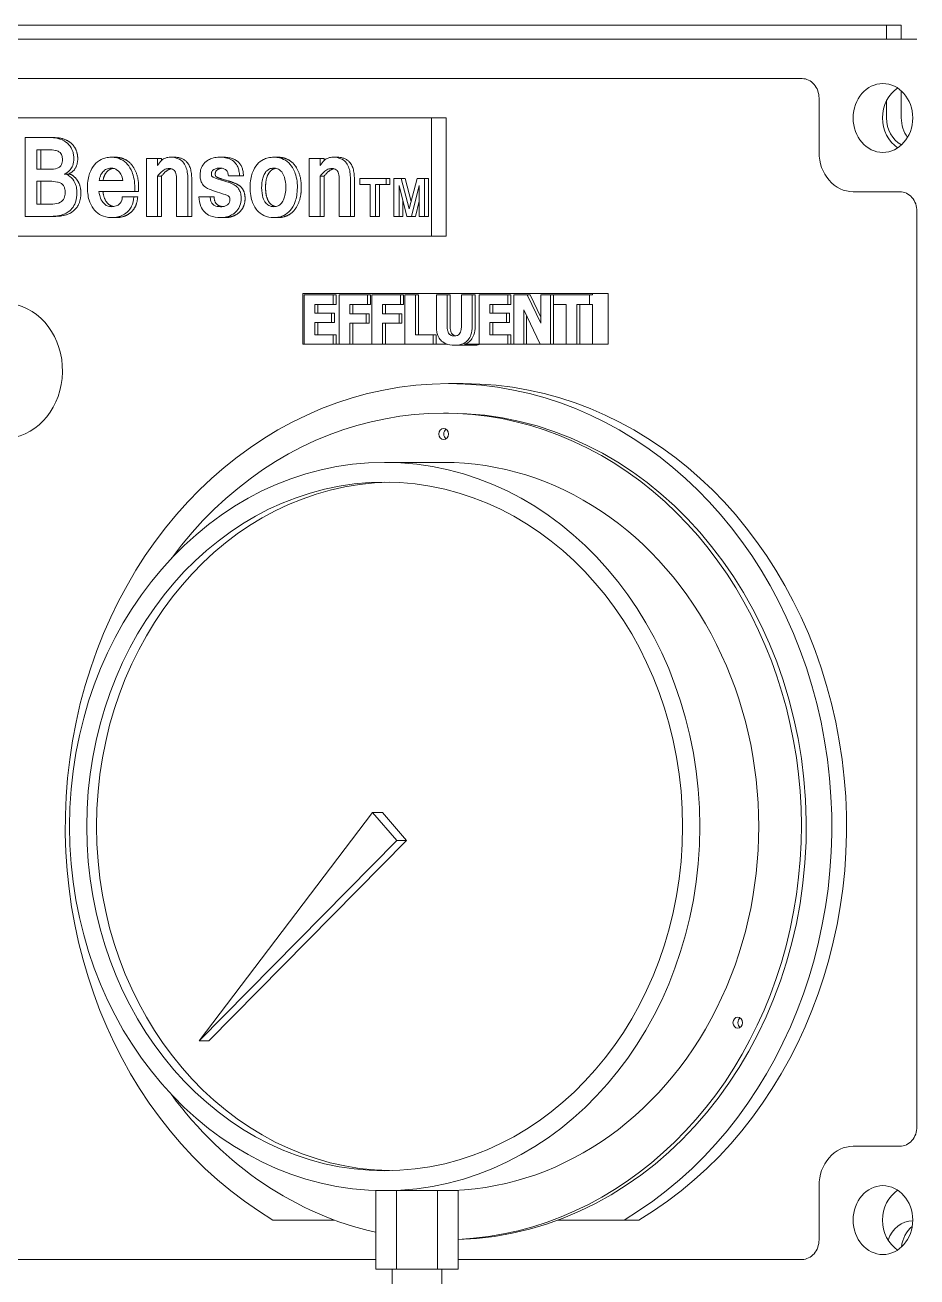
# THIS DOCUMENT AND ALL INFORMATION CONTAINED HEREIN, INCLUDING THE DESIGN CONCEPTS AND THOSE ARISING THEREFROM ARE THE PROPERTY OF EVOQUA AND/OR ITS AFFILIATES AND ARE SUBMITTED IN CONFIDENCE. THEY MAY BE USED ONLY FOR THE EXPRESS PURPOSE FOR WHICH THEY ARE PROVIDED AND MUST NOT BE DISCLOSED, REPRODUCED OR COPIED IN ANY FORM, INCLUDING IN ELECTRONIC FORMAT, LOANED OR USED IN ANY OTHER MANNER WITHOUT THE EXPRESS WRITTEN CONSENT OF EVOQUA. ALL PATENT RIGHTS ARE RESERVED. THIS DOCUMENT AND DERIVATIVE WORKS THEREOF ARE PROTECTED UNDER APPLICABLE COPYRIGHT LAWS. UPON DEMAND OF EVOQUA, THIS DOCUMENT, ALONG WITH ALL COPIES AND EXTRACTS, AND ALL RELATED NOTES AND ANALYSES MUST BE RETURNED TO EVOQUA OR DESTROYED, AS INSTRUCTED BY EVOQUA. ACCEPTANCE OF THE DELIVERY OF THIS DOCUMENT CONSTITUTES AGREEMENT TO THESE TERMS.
# Model space of a CAD drawing. Header units: inches. Extents: x 12 to 318, y 5 to 204.
# Drawn here: x 234.43 to 240.1, y 80.84 to 88.79 of the extents above; entities that cross this region are included whole.
import ezdxf

# ---------------------------------------------------------------- set-up
doc = ezdxf.new("R2010")
doc.units = ezdxf.units.IN
doc.header["$LTSCALE"] = 9.5
doc.header["$MEASUREMENT"] = 0
doc.layers.add('Visible', color=7, linetype='Continuous', lineweight=18)

msp = doc.modelspace()

# ---------------------------------------------------------------- linework, layer by layer
at = {"layer": 'Visible'}
for p, q in [((239.903264, 88.789912), (228.818139, 88.789912)), ((239.903264, 88.699912), (239.903264, 88.789912)), ((239.903264, 88.789912), (239.997014, 88.789912)), ((239.997014, 88.789912), (239.997014, 88.699912)), ((228.405472, 88.699912), (240.096815, 88.699912)), ((229.136181, 88.449877), (239.366106, 88.449877)), ((239.997014, 88.372224), (239.997014, 88.199912)), ((239.474359, 88.324877), (239.474359, 87.981162)), ((239.903264, 88.199912), (239.903264, 88.308316)), ((231.490688, 88.199877), (237.0116, 88.199877)), ((237.0116, 88.199877), (237.0116, 87.449877)), ((237.10535, 88.199877), (237.0116, 88.199877)), ((237.10535, 88.199877), (237.10535, 87.449877)), ((234.42954, 88.074877), (234.42954, 87.574877)), ((234.586003, 88.074877), (234.42954, 88.074877)), ((234.611003, 88.074877), (234.586003, 88.074877)), ((234.502731, 87.997954), (234.580744, 87.997954)), ((234.502731, 87.873966), (234.502731, 87.997954)), ((234.527731, 87.997954), (234.527731, 87.873966)), ((235.000001, 87.950383), (234.975001, 87.950383)), ((235.271086, 87.942286), (235.199648, 87.942286)), ((235.199648, 87.942286), (235.199648, 87.574877)), ((235.271086, 87.898257), (235.271086, 87.942286)), ((235.296086, 87.942286), (235.271086, 87.942286)), ((235.296086, 87.942286), (235.296086, 87.930999)), ((235.376728, 87.950383), (235.351728, 87.950383)), ((235.686838, 87.950383), (235.661838, 87.950383)), ((236.033762, 87.950383), (236.008762, 87.950383)), ((236.304847, 87.942286), (236.233409, 87.942286)), ((236.233409, 87.942286), (236.233409, 87.574877)), ((236.329847, 87.942286), (236.304847, 87.942286)), ((236.304847, 87.898257), (236.304847, 87.942286)), ((236.329847, 87.942286), (236.329847, 87.930999)), ((236.410489, 87.950383), (236.385489, 87.950383)), ((234.585565, 87.873966), (234.502731, 87.873966)), ((234.502731, 87.797549), (234.586003, 87.797549)), ((234.502731, 87.6518), (234.502731, 87.797549)), ((234.527731, 87.797549), (234.527731, 87.6518)), ((234.704211, 87.843621), (234.679211, 87.843621)), ((235.050822, 87.802609), (234.89918, 87.802609)), ((235.271086, 87.574877), (235.271086, 87.830443)), ((235.296086, 87.830443), (235.271086, 87.830443)), ((235.296086, 87.830443), (235.296086, 87.574877)), ((235.390734, 87.809188), (235.390734, 87.574877)), ((235.462611, 87.574877), (235.462611, 87.811719)), ((235.487611, 87.811719), (235.487611, 87.574877)), ((235.720566, 87.832974), (235.791128, 87.832974)), ((235.816128, 87.832974), (235.791128, 87.832974)), ((236.329847, 87.830443), (236.304847, 87.830443)), ((236.304847, 87.574877), (236.304847, 87.830443)), ((236.329847, 87.830443), (236.329847, 87.574877)), ((236.424495, 87.809188), (236.424495, 87.574877)), ((236.496372, 87.574877), (236.496372, 87.811719)), ((236.521372, 87.811719), (236.521372, 87.574877)), ((236.722579, 87.814877), (236.555755, 87.814877)), ((236.555755, 87.814877), (236.555755, 87.777954)), ((236.747579, 87.814877), (236.722579, 87.814877)), ((236.722579, 87.777954), (236.722579, 87.814877)), ((236.747579, 87.814877), (236.747579, 87.777954)), ((236.818724, 87.814877), (236.771601, 87.814877)), ((236.771601, 87.814877), (236.771601, 87.574877)), ((236.843724, 87.814877), (236.818724, 87.814877)), ((236.869423, 87.622974), (236.818724, 87.814877)), ((236.843724, 87.814877), (236.882026, 87.669898)), ((236.920964, 87.814877), (236.869423, 87.622974)), ((236.967877, 87.814877), (236.920964, 87.814877)), ((236.992877, 87.814877), (236.967877, 87.814877)), ((236.967877, 87.574877), (236.967877, 87.814877)), ((236.992877, 87.814877), (236.992877, 87.574877)), ((234.898304, 87.733278), (235.125329, 87.733278)), ((235.125329, 87.733278), (235.125329, 87.758075)), ((235.150329, 87.733278), (235.125329, 87.733278)), ((235.150329, 87.758075), (235.150329, 87.733278)), ((236.555755, 87.777954), (236.62139, 87.777954)), ((236.62139, 87.777954), (236.62139, 87.574877)), ((236.656522, 87.777954), (236.722579, 87.777954)), ((236.656522, 87.574877), (236.656522, 87.777954)), ((236.681522, 87.777954), (236.681522, 87.574877)), ((236.747579, 87.777954), (236.722579, 87.777954)), ((236.80526, 87.770666), (236.854487, 87.574877)), ((236.80526, 87.574877), (236.80526, 87.770666)), ((236.88457, 87.574877), (236.934007, 87.770666)), ((236.934007, 87.770666), (236.934007, 87.574877)), ((239.690866, 87.731162), (239.988532, 87.731162)), ((234.593892, 87.6518), (234.502731, 87.6518)), ((235.119631, 87.699371), (235.04644, 87.699371)), ((235.144631, 87.699371), (235.119631, 87.699371)), ((235.604862, 87.699371), (235.533424, 87.699371)), ((235.629862, 87.699371), (235.604862, 87.699371)), ((236.83026, 87.671234), (236.83026, 87.574877)), ((236.934007, 87.671657), (236.90957, 87.574877)), ((234.42954, 87.574877), (234.593892, 87.574877)), ((234.618892, 87.574877), (234.593892, 87.574877)), ((235.005261, 87.56678), (234.980261, 87.56678)), ((235.199648, 87.574877), (235.271086, 87.574877)), ((235.296086, 87.574877), (235.271086, 87.574877)), ((235.390734, 87.574877), (235.462611, 87.574877)), ((235.487611, 87.574877), (235.462611, 87.574877)), ((235.69648, 87.56678), (235.67148, 87.56678)), ((236.033762, 87.56678), (236.008762, 87.56678)), ((236.233409, 87.574877), (236.304847, 87.574877)), ((236.329847, 87.574877), (236.304847, 87.574877)), ((236.424495, 87.574877), (236.496372, 87.574877)), ((236.521372, 87.574877), (236.496372, 87.574877)), ((236.62139, 87.574877), (236.656522, 87.574877)), ((236.681522, 87.574877), (236.656522, 87.574877)), ((236.771601, 87.574877), (236.80526, 87.574877)), ((236.83026, 87.574877), (236.80526, 87.574877)), ((236.854487, 87.574877), (236.88457, 87.574877)), ((236.90957, 87.574877), (236.88457, 87.574877)), ((236.934007, 87.574877), (236.967877, 87.574877)), ((236.992877, 87.574877), (236.967877, 87.574877)), ((240.096785, 87.606162), (240.096785, 81.793662)), ((237.0116, 87.449877), (232.411123, 87.449877)), ((237.10535, 87.449877), (237.0116, 87.449877)), ((236.19342, 87.084877), (238.033724, 87.084877)), ((236.19342, 86.762377), (236.19342, 87.084877)), ((236.385988, 87.075377), (236.202787, 87.075377)), ((236.202787, 87.075377), (236.202787, 86.762377)), ((236.404738, 87.075377), (236.385988, 87.075377)), ((236.385988, 87.01577), (236.385988, 87.075377)), ((236.404738, 87.01577), (236.404738, 87.075377)), ((236.605552, 87.075377), (236.424109, 87.075377)), ((236.424109, 87.075377), (236.424109, 86.762377)), ((236.624302, 87.075377), (236.605552, 87.075377)), ((236.605552, 87.01577), (236.605552, 87.075377)), ((236.624302, 87.01577), (236.624302, 87.075377)), ((236.814132, 87.075377), (236.632689, 87.075377)), ((236.632689, 87.075377), (236.632689, 86.762377)), ((236.832882, 87.075377), (236.814132, 87.075377)), ((236.814132, 87.01577), (236.814132, 87.075377)), ((236.832882, 87.01577), (236.832882, 87.075377)), ((236.909366, 87.075377), (236.84127, 87.075377)), ((236.84127, 87.075377), (236.84127, 86.762377)), ((236.928116, 87.075377), (236.909366, 87.075377)), ((236.909366, 86.821984), (236.909366, 87.075377)), ((236.928116, 86.821984), (236.928116, 87.075377)), ((237.110698, 87.075377), (237.042602, 87.075377)), ((237.042602, 87.075377), (237.042602, 86.875503)), ((237.129448, 87.075377), (237.110698, 87.075377)), ((237.110698, 86.880069), (237.110698, 87.075377)), ((237.129448, 86.880069), (237.129448, 87.075377)), ((237.269735, 87.075377), (237.201639, 87.075377)), ((237.201639, 87.075377), (237.201639, 86.880069)), ((237.269735, 86.875757), (237.269735, 87.075377)), ((237.288485, 87.075377), (237.269735, 87.075377)), ((237.288485, 86.875757), (237.288485, 87.075377)), ((237.497207, 87.075377), (237.314007, 87.075377)), ((237.314007, 87.075377), (237.314007, 86.762377)), ((237.515957, 87.075377), (237.497207, 87.075377)), ((237.497207, 87.01577), (237.497207, 87.075377)), ((237.515957, 87.01577), (237.515957, 87.075377)), ((237.6188, 87.075377), (237.535328, 87.075377)), ((237.535328, 87.075377), (237.535328, 86.762377)), ((237.63755, 87.075377), (237.6188, 87.075377)), ((237.705348, 86.896048), (237.6188, 87.075377)), ((237.705348, 86.934899), (237.63755, 87.075377)), ((237.767513, 87.075377), (237.705348, 87.075377)), ((237.705348, 87.075377), (237.705348, 86.896048)), ((237.786263, 87.075377), (237.767513, 87.075377)), ((237.767513, 86.762377), (237.767513, 87.075377)), ((237.786263, 86.762377), (237.786263, 87.075377)), ((238.014974, 87.075377), (237.786523, 87.075377)), ((237.786523, 87.075377), (237.786523, 87.01577)), ((238.033724, 87.075377), (238.014974, 87.075377)), ((238.014974, 87.01577), (238.014974, 87.075377)), ((238.033724, 87.084877), (238.033724, 87.075377)), ((238.133724, 87.084877), (238.033724, 87.084877)), ((238.133724, 87.084877), (238.133724, 87.075377)), ((238.133724, 87.075377), (238.133724, 86.762377)), ((236.270444, 86.960728), (236.270444, 87.01577)), ((236.270444, 87.01577), (236.385988, 87.01577)), ((236.289194, 86.960728), (236.289194, 87.01577)), ((236.404738, 87.01577), (236.385988, 87.01577)), ((236.491765, 86.95667), (236.491765, 87.01577)), ((236.491765, 87.01577), (236.605552, 87.01577)), ((236.510515, 86.95667), (236.510515, 87.01577)), ((236.624302, 87.01577), (236.605552, 87.01577)), ((236.700346, 87.01577), (236.814132, 87.01577)), ((236.700346, 86.95667), (236.700346, 87.01577)), ((236.719096, 86.95667), (236.719096, 87.01577)), ((236.832882, 87.01577), (236.814132, 87.01577)), ((237.381663, 86.960728), (237.381663, 87.01577)), ((237.381663, 87.01577), (237.497207, 87.01577)), ((237.400413, 86.960728), (237.400413, 87.01577)), ((237.515957, 87.01577), (237.497207, 87.01577)), ((237.786523, 87.01577), (237.866701, 87.01577)), ((237.866701, 87.01577), (237.866701, 86.762377)), ((237.934797, 86.762377), (237.934797, 87.01577)), ((237.934797, 87.01577), (238.014974, 87.01577)), ((237.953547, 86.762377), (237.953547, 87.01577)), ((238.033724, 87.01577), (238.014974, 87.01577)), ((238.033724, 87.01577), (238.033724, 86.762377)), ((236.376981, 86.960728), (236.270444, 86.960728)), ((236.395731, 86.960728), (236.376981, 86.960728)), ((236.376981, 86.901121), (236.376981, 86.960728)), ((236.395731, 86.901121), (236.395731, 86.960728)), ((236.596545, 86.95667), (236.491765, 86.95667)), ((236.596545, 86.897063), (236.596545, 86.95667)), ((236.615295, 86.95667), (236.596545, 86.95667)), ((236.615295, 86.897063), (236.615295, 86.95667)), ((236.805126, 86.95667), (236.700346, 86.95667)), ((236.805126, 86.897063), (236.805126, 86.95667)), ((236.823876, 86.95667), (236.805126, 86.95667)), ((236.823876, 86.897063), (236.823876, 86.95667)), ((237.4882, 86.960728), (237.381663, 86.960728)), ((237.50695, 86.960728), (237.4882, 86.960728)), ((237.4882, 86.901121), (237.4882, 86.960728)), ((237.50695, 86.901121), (237.50695, 86.960728)), ((237.597493, 86.762377), (237.597493, 86.980513)), ((237.597493, 86.980513), (237.702053, 86.762377)), ((237.616243, 86.762377), (237.616243, 86.941396)), ((236.270444, 86.821984), (236.270444, 86.901121)), ((236.270444, 86.901121), (236.376981, 86.901121)), ((236.289194, 86.821984), (236.289194, 86.901121)), ((236.395731, 86.901121), (236.376981, 86.901121)), ((236.491765, 86.762377), (236.491765, 86.897063)), ((236.491765, 86.897063), (236.596545, 86.897063)), ((236.510515, 86.762377), (236.510515, 86.897063)), ((236.615295, 86.897063), (236.596545, 86.897063)), ((236.700346, 86.762377), (236.700346, 86.897063)), ((236.700346, 86.897063), (236.805126, 86.897063)), ((236.719096, 86.762377), (236.719096, 86.897063)), ((236.823876, 86.897063), (236.805126, 86.897063)), ((237.381663, 86.901121), (237.4882, 86.901121)), ((237.381663, 86.821984), (237.381663, 86.901121)), ((237.400413, 86.821984), (237.400413, 86.901121)), ((237.50695, 86.901121), (237.4882, 86.901121)), ((236.202787, 86.762377), (236.19342, 86.762377)), ((236.202787, 86.762377), (236.385988, 86.762377)), ((236.385988, 86.821984), (236.270444, 86.821984)), ((236.385988, 86.762377), (236.385988, 86.821984)), ((236.404738, 86.821984), (236.385988, 86.821984)), ((236.404738, 86.762377), (236.385988, 86.762377)), ((236.404738, 86.762377), (236.404738, 86.821984)), ((236.424109, 86.762377), (236.404738, 86.762377)), ((236.424109, 86.762377), (236.491765, 86.762377)), ((236.510515, 86.762377), (236.491765, 86.762377)), ((236.632689, 86.762377), (236.510515, 86.762377)), ((236.632689, 86.762377), (236.700346, 86.762377)), ((236.719096, 86.762377), (236.700346, 86.762377)), ((236.84127, 86.762377), (236.719096, 86.762377)), ((236.84127, 86.762377), (237.022054, 86.762377)), ((237.022054, 86.821984), (236.909366, 86.821984)), ((237.040804, 86.821984), (237.022054, 86.821984)), ((237.022054, 86.762377), (237.022054, 86.821984)), ((237.040804, 86.762377), (237.022054, 86.762377)), ((237.040804, 86.762377), (237.040804, 86.821984)), ((237.110722, 86.762377), (237.040804, 86.762377)), ((237.274918, 86.755782), (237.156168, 86.755782)), ((237.314007, 86.762377), (237.220881, 86.762377)), ((237.314007, 86.762377), (237.497207, 86.762377)), ((237.497207, 86.821984), (237.381663, 86.821984)), ((237.515957, 86.821984), (237.497207, 86.821984)), ((237.497207, 86.762377), (237.497207, 86.821984)), ((237.515957, 86.762377), (237.497207, 86.762377)), ((237.515957, 86.762377), (237.515957, 86.821984)), ((237.535328, 86.762377), (237.515957, 86.762377)), ((237.535328, 86.762377), (237.597493, 86.762377)), ((237.616243, 86.762377), (237.597493, 86.762377)), ((237.702053, 86.762377), (237.616243, 86.762377)), ((237.702053, 86.762377), (237.767513, 86.762377)), ((237.786263, 86.762377), (237.767513, 86.762377)), ((237.866701, 86.762377), (237.786263, 86.762377)), ((237.866701, 86.762377), (237.934797, 86.762377)), ((237.953547, 86.762377), (237.934797, 86.762377)), ((238.033724, 86.762377), (237.953547, 86.762377)), ((238.039974, 86.762377), (238.033724, 86.762377)), ((238.133724, 86.762377), (238.039974, 86.762377)), ((237.213572, 86.512377), (237.119822, 86.512377)), ((237.119822, 86.324877), (237.088572, 86.324877)), ((237.088572, 86.012377), (236.713572, 86.012377)), ((235.5347, 82.338632), (236.637026, 83.788265)), ((236.699526, 83.788265), (236.637026, 83.788265)), ((236.637026, 83.788265), (236.790119, 83.611488)), ((236.699526, 83.788265), (236.852619, 83.611488)), ((236.790119, 83.611488), (235.5347, 82.338632)), ((236.852619, 83.611488), (235.5972, 82.338632)), ((236.852619, 83.611488), (236.790119, 83.611488)), ((235.5972, 82.338632), (235.5347, 82.338632)), ((239.988532, 81.668662), (239.690866, 81.668662)), ((236.713572, 81.387377), (236.657031, 81.387377)), ((236.657031, 81.387377), (236.657031, 80.887377)), ((236.788146, 81.387377), (236.713572, 81.387377)), ((236.788146, 81.387377), (236.788146, 80.887377)), ((237.050378, 81.387377), (236.788146, 81.387377)), ((237.050378, 81.387377), (237.050378, 80.887377)), ((237.181494, 81.387377), (237.050378, 81.387377)), ((237.181494, 81.387377), (237.181494, 80.887377)), ((239.474359, 81.418662), (239.474359, 81.074947)), ((236.395224, 81.199947), (236.003856, 81.199947)), ((238.235788, 81.199947), (237.813171, 81.199947)), ((238.329538, 81.199947), (238.235788, 81.199947)), ((236.657031, 80.949947), (231.444136, 80.949947)), ((239.366106, 80.949947), (237.181494, 80.949947)), ((236.657031, 80.887377), (236.788146, 80.887377)), ((236.762282, 80.887377), (236.762282, 80.762377)), ((236.788146, 80.887377), (237.050378, 80.887377)), ((237.050378, 80.887377), (237.181494, 80.887377)), ((237.076243, 80.887377), (237.076243, 80.762377))]:
    msp.add_line(p, q, dxfattribs=at)
for centre, major_axis, start_param, end_param in [((239.366106, 88.324877), (0, 0.125), 4.71238898, 6.28318531), ((240.067809, 88.199912), (0, -0.21875), 3.65927979, 5.76549818), ((240.067809, 88.199912), (0, 0.19), 1.57079633, 2.70051266), ((240.161559, 88.199912), (0, -0.19), 4.71238898, 5.42078639), ((239.690866, 87.981162), (0, -0.25), 4.71238898, 6.28318531), ((239.988532, 87.606162), (0, 0.125), 4.71238898, 6.28318531), ((234.294475, 86.594486), (0, 0.42942), 3.2341876, 6.15298238), ((237.119822, 83.699877), (0, 2.8125), 3.61752935, 8.94884126), ((237.088572, 83.699877), (0, 2.625), 3.1824788, 7.14836042), ((237.213572, 83.699877), (0, 2.8125), 3.61752935, 6.28318531), ((237.119822, 83.699877), (0, 2.625), 3.1687243, 6.28318531), ((237.119822, 86.192273), (0, -0.035), 3.68317357, 5.74160439), ((237.088572, 83.699877), (0, 2.3125), 3.14159265, 6.28318531), ((236.776072, 83.699877), (0, 2.186419), 0.01650463, 3.12508802), ((238.98912, 82.453679), (0, -0.035), 3.68317357, 5.74160439), ((237.088572, 83.699877), (0, -2.625), 5.41801019, 6.09219719), ((239.988532, 81.793662), (0, -0.125), 0, 1.57079633), ((239.690866, 81.418662), (0, 0.25), 0, 1.57079633), ((240.067809, 81.199912), (0, -0.21875), 3.65927979, 5.76549818), ((240.067809, 81.004912), (0, 0.19), 6.27167868, 7.49153036), ((240.161559, 81.004912), (0, -0.19), 3.75689632, 4.58638942), ((239.366106, 81.074947), (0, -0.125), 0, 1.57079633)]:
    msp.add_ellipse(centre, major_axis=major_axis, ratio=0.8660254, start_param=start_param, end_param=end_param, dxfattribs=at)
for centre, major_axis in [((239.880309, 88.199912), (0, 0.21875)), ((237.088572, 86.192273), (0, -0.035)), ((236.713572, 83.699877), (0, 2.3125)), ((236.713572, 83.699877), (0, 2.186419)), ((238.95787, 82.453679), (0, -0.035)), ((239.880309, 81.199912), (0, 0.21875))]:
    msp.add_ellipse(centre, major_axis=major_axis, ratio=0.8660254, dxfattribs=at)
for points, degree, knots in [([(234.738083, 87.942286), (234.738083, 87.950959), (234.737399, 87.959582), (234.73446, 87.976261), (234.73229, 87.984174), (234.725202, 88.002598), (234.718145, 88.01663), (234.695029, 88.041847), (234.681083, 88.052149), (234.6453, 88.068115), (234.620156, 88.074877), (234.586003, 88.074877)], 3, [-1.37022204, -1.37022204, -1.37022204, -1.37022204, -1.13367687, -1.13367687, -0.90603204, -0.90603204, -0.58386018, -0.58386018, -0.30050429, -0.30050429, 0, 0, 0, 0]), ([(234.580744, 87.997954), (234.59384, 87.997954), (234.60855, 87.997089), (234.627784, 87.992518), (234.636462, 87.989904), (234.64961, 87.981738), (234.653338, 87.97793), (234.659657, 87.96969), (234.661591, 87.964936), (234.66505, 87.95315), (234.665768, 87.944699), (234.665768, 87.936719)], 3, [-0.217883978, -0.217883978, -0.217883978, -0.217883978, -0.151492323, -0.151492323, -0.118749394, -0.118749394, -0.094641913, -0.094641913, -0.060812242, -0.060812242, 0, 0, 0, 0]), ([(234.67804, 87.843601), (234.685293, 87.846475), (234.692354, 87.850091), (234.70493, 87.858812), (234.710465, 87.863717), (234.722387, 87.877747), (234.7277, 87.887298), (234.736259, 87.912053), (234.738083, 87.927212), (234.738083, 87.942286)], 3, [-0.332004447, -0.332004447, -0.332004447, -0.332004447, -0.264558277, -0.264558277, -0.202993513, -0.202993513, -0.114860808, -0.114860808, 0, 0, 0, 0]), ([(234.975001, 87.950383), (234.964172, 87.950383), (234.953402, 87.94927), (234.931237, 87.9442), (234.921475, 87.940399), (234.896527, 87.927999), (234.881796, 87.916685), (234.858923, 87.890016), (234.847394, 87.872771), (234.830796, 87.825547), (234.824674, 87.797215), (234.824674, 87.758581)], 3, [-1.49193162, -1.49193162, -1.49193162, -1.49193162, -1.29030138, -1.29030138, -1.0712515, -1.0712515, -0.64119148, -0.64119148, -0.29439022, -0.29439022, 0, 0, 0, 0]), ([(235.125329, 87.758075), (235.125329, 87.775551), (235.124086, 87.793081), (235.117669, 87.830628), (235.112678, 87.845517), (235.100251, 87.877267), (235.089838, 87.89296), (235.067661, 87.918598), (235.053398, 87.929346), (235.023297, 87.943636), (235.003094, 87.950383), (234.975001, 87.950383)], 3, [-0.953742878, -0.953742878, -0.953742878, -0.953742878, -0.864238922, -0.864238922, -0.757751945, -0.757751945, -0.52950742, -0.52950742, -0.247180323, -0.247180323, 0, 0, 0, 0]), ([(235.351728, 87.950383), (235.341307, 87.950383), (235.330922, 87.948922), (235.311687, 87.9421), (235.303144, 87.937146), (235.285414, 87.921719), (235.277455, 87.910675), (235.271086, 87.898257)], 3, [-0.286997863, -0.286997863, -0.286997863, -0.286997863, -0.195305384, -0.195305384, -0.109970073, -0.109970073, 0, 0, 0, 0]), ([(235.462611, 87.811719), (235.462611, 87.82604), (235.461724, 87.840653), (235.45746, 87.866787), (235.454421, 87.878693), (235.445195, 87.901196), (235.439039, 87.911456), (235.422676, 87.929381), (235.41285, 87.936179), (235.386141, 87.947952), (235.368679, 87.950383), (235.351728, 87.950383)], 3, [-0.549838036, -0.549838036, -0.549838036, -0.549838036, -0.440760651, -0.440760651, -0.347374274, -0.347374274, -0.251258835, -0.251258835, -0.149149172, -0.149149172, 0, 0, 0, 0]), ([(235.661838, 87.950383), (235.649501, 87.950383), (235.637169, 87.949049), (235.611375, 87.942366), (235.60077, 87.937218), (235.585235, 87.928305), (235.574261, 87.92075), (235.555579, 87.898161), (235.550388, 87.887254), (235.54286, 87.866369), (235.540875, 87.853408), (235.540875, 87.840059)], 3, [-0.380184833, -0.380184833, -0.380184833, -0.380184833, -0.319898495, -0.319898495, -0.251008997, -0.251008997, -0.172372504, -0.172372504, -0.101722902, -0.101722902, 0, 0, 0, 0]), ([(235.791128, 87.832974), (235.790903, 87.843), (235.789985, 87.853073), (235.78639, 87.871689), (235.7839, 87.880263), (235.775578, 87.899709), (235.769053, 87.909561), (235.750909, 87.92782), (235.739251, 87.934839), (235.706409, 87.947832), (235.683395, 87.950383), (235.661838, 87.950383)], 3, [-0.545887419, -0.545887419, -0.545887419, -0.545887419, -0.469637173, -0.469637173, -0.400904814, -0.400904814, -0.30477701, -0.30477701, -0.189676686, -0.189676686, 0, 0, 0, 0]), ([(236.008762, 87.950383), (235.99725, 87.950383), (235.985768, 87.949256), (235.961838, 87.943907), (235.951517, 87.939809), (235.928284, 87.92825), (235.914849, 87.917848), (235.893112, 87.892339), (235.881558, 87.87481), (235.865032, 87.828058), (235.858435, 87.799348), (235.858435, 87.758581)], 3, [-1.56801299, -1.56801299, -1.56801299, -1.56801299, -1.35973826, -1.35973826, -1.12707481, -1.12707481, -0.69333235, -0.69333235, -0.31064426, -0.31064426, 0, 0, 0, 0]), ([(236.159089, 87.758581), (236.159089, 87.776019), (236.157852, 87.793526), (236.151473, 87.830696), (236.146545, 87.845443), (236.132937, 87.880014), (236.121585, 87.895288), (236.101422, 87.918598), (236.087158, 87.929346), (236.057058, 87.943636), (236.036855, 87.950383), (236.008762, 87.950383)], 3, [-0.854658685, -0.854658685, -0.854658685, -0.854658685, -0.788718433, -0.788718433, -0.711388555, -0.711388555, -0.52950742, -0.52950742, -0.247180323, -0.247180323, 0, 0, 0, 0]), ([(236.385489, 87.950383), (236.375068, 87.950383), (236.364683, 87.948922), (236.345447, 87.9421), (236.336905, 87.937146), (236.319175, 87.921719), (236.311216, 87.910675), (236.304847, 87.898257)], 3, [-0.286997863, -0.286997863, -0.286997863, -0.286997863, -0.195305384, -0.195305384, -0.109970073, -0.109970073, 0, 0, 0, 0]), ([(236.496372, 87.811719), (236.496372, 87.82604), (236.495485, 87.840653), (236.491221, 87.866787), (236.488182, 87.878693), (236.478956, 87.901196), (236.4728, 87.911456), (236.456437, 87.929381), (236.44661, 87.936179), (236.419902, 87.947952), (236.40244, 87.950383), (236.385489, 87.950383)], 3, [-0.549838036, -0.549838036, -0.549838036, -0.549838036, -0.440760651, -0.440760651, -0.347374274, -0.347374274, -0.251258835, -0.251258835, -0.149149172, -0.149149172, 0, 0, 0, 0]), ([(234.665768, 87.936719), (234.665768, 87.930626), (234.665323, 87.924438), (234.663186, 87.913295), (234.661657, 87.908264), (234.656944, 87.898469), (234.653725, 87.89405), (234.6464, 87.887349), (234.641095, 87.883515), (234.618626, 87.875482), (234.60188, 87.873966), (234.585565, 87.873966)], 3, [-0.570946972, -0.570946972, -0.570946972, -0.570946972, -0.453612383, -0.453612383, -0.351244571, -0.351244571, -0.237936486, -0.237936486, -0.143553355, -0.143553355, 0, 0, 0, 0]), ([(234.89918, 87.802609), (234.900772, 87.813176), (234.903516, 87.823397), (234.911786, 87.842069), (234.917007, 87.85018), (234.930387, 87.865055), (234.937901, 87.87076), (234.9553, 87.879106), (234.965017, 87.881051), (234.975001, 87.881051)], 3, [-0.311667492, -0.311667492, -0.311667492, -0.311667492, -0.237050543, -0.237050543, -0.16576507, -0.16576507, -0.087852602, -0.087852602, 0, 0, 0, 0]), ([(234.987502, 87.879968), (234.966432, 87.876197), (234.92944, 87.837529), (234.92418, 87.802609)], 2, [0.22302545, 0.22302545, 0.22302545, 1, 2, 2, 2]), ([(234.975001, 87.881051), (234.98211, 87.881051), (234.989153, 87.880072), (235.002529, 87.875696), (235.008642, 87.872485), (235.024875, 87.860202), (235.032172, 87.849805), (235.043604, 87.830485), (235.048221, 87.816984), (235.050822, 87.802609)], 3, [-0.251457438, -0.251457438, -0.251457438, -0.251457438, -0.21404187, -0.21404187, -0.178283825, -0.178283825, -0.111899249, -0.111899249, 0, 0, 0, 0]), ([(235.271086, 87.830443), (235.278346, 87.84014), (235.286427, 87.849481), (235.302587, 87.863906), (235.310658, 87.869613), (235.327219, 87.87706), (235.335389, 87.879026), (235.343839, 87.879026)], 3, [-0.254147783, -0.254147783, -0.254147783, -0.254147783, -0.156374809, -0.156374809, -0.074354364, -0.074354364, 0, 0, 0, 0]), ([(235.343839, 87.879026), (235.349195, 87.879026), (235.354713, 87.878521), (235.364421, 87.875954), (235.368789, 87.874098), (235.376437, 87.868535), (235.378958, 87.865483), (235.383739, 87.858136), (235.385765, 87.852365), (235.389852, 87.835627), (235.390734, 87.822298), (235.390734, 87.809188)], 3, [-0.243715019, -0.243715019, -0.243715019, -0.243715019, -0.209104446, -0.209104446, -0.179401679, -0.179401679, -0.150757457, -0.150757457, -0.099891353, -0.099891353, 0, 0, 0, 0]), ([(235.612313, 87.84512), (235.612313, 87.84728), (235.612495, 87.849427), (235.613281, 87.853565), (235.61386, 87.855516), (235.61611, 87.860885), (235.6182, 87.863884), (235.624601, 87.870443), (235.62949, 87.873423), (235.644159, 87.879749), (235.655355, 87.881051), (235.665782, 87.881051)], 3, [-0.199332402, -0.199332402, -0.199332402, -0.199332402, -0.182867861, -0.182867861, -0.167049192, -0.167049192, -0.137423155, -0.137423155, -0.091748754, -0.091748754, 0, 0, 0, 0]), ([(235.677951, 87.880312), (235.66223, 87.878386), (235.637313, 87.86182), (235.637313, 87.84512)], 2, [0.27717625, 0.27717625, 0.27717625, 1, 2, 2, 2]), ([(235.665782, 87.881051), (235.67627, 87.881051), (235.686576, 87.879598), (235.699955, 87.87346), (235.704207, 87.870622), (235.711422, 87.863138), (235.714197, 87.85878), (235.718912, 87.8473), (235.720174, 87.840147), (235.720566, 87.832974)], 3, [-0.223385569, -0.223385569, -0.223385569, -0.223385569, -0.140059831, -0.140059831, -0.096765916, -0.096765916, -0.05477189, -0.05477189, 0, 0, 0, 0]), ([(235.932065, 87.758581), (235.932065, 87.772064), (235.932829, 87.786043), (235.937132, 87.813029), (235.940308, 87.82321), (235.948566, 87.844365), (235.954475, 87.852919), (235.967082, 87.867502), (235.974437, 87.872158), (235.989391, 87.87925), (235.998984, 87.881051), (236.008762, 87.881051)], 3, [-0.22807944, -0.22807944, -0.22807944, -0.22807944, -0.205294754, -0.205294754, -0.181748055, -0.181748055, -0.142221383, -0.142221383, -0.086038211, -0.086038211, 0, 0, 0, 0]), ([(236.021143, 87.879973), (236.011378, 87.878238), (235.989058, 87.866375), (235.96846, 87.83601), (235.957065, 87.790464), (235.957065, 87.758581)], 2, [0.38328199, 0.38328199, 0.38328199, 1, 2, 3, 4, 4, 4]), ([(236.008762, 87.881051), (236.014152, 87.881051), (236.01951, 87.880474), (236.031399, 87.877625), (236.036301, 87.87536), (236.047063, 87.869715), (236.053625, 87.864104), (236.066798, 87.847665), (236.072223, 87.836325), (236.082473, 87.805547), (236.08546, 87.784328), (236.08546, 87.758581)], 3, [-0.485256347, -0.485256347, -0.485256347, -0.485256347, -0.453784115, -0.453784115, -0.414355835, -0.414355835, -0.320828378, -0.320828378, -0.196193606, -0.196193606, 0, 0, 0, 0]), ([(236.304847, 87.830443), (236.312107, 87.84014), (236.320188, 87.849481), (236.336348, 87.863906), (236.344419, 87.869613), (236.36098, 87.87706), (236.36915, 87.879026), (236.3776, 87.879026)], 3, [-0.254147783, -0.254147783, -0.254147783, -0.254147783, -0.156374809, -0.156374809, -0.074354364, -0.074354364, 0, 0, 0, 0]), ([(236.3776, 87.879026), (236.382956, 87.879026), (236.388473, 87.878521), (236.398182, 87.875954), (236.40255, 87.874098), (236.410198, 87.868535), (236.412719, 87.865483), (236.4175, 87.858136), (236.419526, 87.852365), (236.423613, 87.835627), (236.424495, 87.822298), (236.424495, 87.809188)], 3, [-0.243715019, -0.243715019, -0.243715019, -0.243715019, -0.209104446, -0.209104446, -0.179401679, -0.179401679, -0.150757457, -0.150757457, -0.099891353, -0.099891353, 0, 0, 0, 0]), ([(234.586003, 87.797549), (234.601361, 87.797549), (234.619198, 87.796562), (234.638869, 87.791628), (234.649673, 87.78878), (234.662401, 87.780776), (234.667411, 87.777122), (234.676195, 87.765297), (234.678394, 87.759382), (234.68242, 87.745103), (234.683299, 87.734621), (234.683299, 87.724674)], 3, [-0.627216897, -0.627216897, -0.627216897, -0.627216897, -0.26355814, -0.26355814, -0.153530989, -0.153530989, -0.114232774, -0.114232774, -0.075797609, -0.075797609, 0, 0, 0, 0]), ([(234.758244, 87.724674), (234.758244, 87.736446), (234.756974, 87.748035), (234.751913, 87.771132), (234.74825, 87.781768), (234.736632, 87.803843), (234.727393, 87.816513), (234.704597, 87.83575), (234.697946, 87.839031), (234.688719, 87.842689), (234.683438, 87.843785), (234.67804, 87.843601)], 3, [-0.236404936, -0.236404936, -0.236404936, -0.236404936, -0.1893821, -0.1893821, -0.141231453, -0.141231453, -0.08584592, -0.08584592, -0.047520192, -0.047520192, 0, 0, 0, 0]), ([(234.704211, 87.843621), (234.718577, 87.843621), (234.750373, 87.81931), (234.772725, 87.785909), (234.783244, 87.745423), (234.783244, 87.724674)], 2, [0.03921569, 0.03921569, 0.03921569, 1, 2, 3, 4, 4, 4]), ([(235.540875, 87.840059), (235.540875, 87.830237), (235.541584, 87.820154), (235.544921, 87.803458), (235.547234, 87.795474), (235.557351, 87.775764), (235.564637, 87.768783), (235.57635, 87.758701), (235.589251, 87.747458), (235.644307, 87.731253)], 3, [-1.28758631, -1.28758631, -1.28758631, -1.28758631, -1.00763885, -1.00763885, -0.79953504, -0.79953504, -0.49991727, -0.49991727, 0, 0, 0, 0]), ([(235.69164, 87.800585), (235.661137, 87.809039), (235.645067, 87.814286), (235.626173, 87.821903), (235.621669, 87.824378), (235.617241, 87.827811), (235.615878, 87.829041), (235.614366, 87.831111), (235.613918, 87.831884), (235.612289, 87.836587), (235.612313, 87.840956), (235.612313, 87.84512)], 3, [-0.131420243, -0.131420243, -0.131420243, -0.131420243, -0.085737183, -0.085737183, -0.052375851, -0.052375851, -0.038599816, -0.038599816, -0.031728135, -0.031728135, 0, 0, 0, 0]), ([(235.801647, 87.686719), (235.801647, 87.697016), (235.800816, 87.707449), (235.796285, 87.728816), (235.792835, 87.736807), (235.783413, 87.754391), (235.775684, 87.761606), (235.764078, 87.771242), (235.748345, 87.784822), (235.69164, 87.800585)], 3, [-1.26579165, -1.26579165, -1.26579165, -1.26579165, -1.09964579, -1.09964579, -0.91097669, -0.91097669, -0.51319308, -0.51319308, 0, 0, 0, 0]), ([(234.593892, 87.574877), (234.611672, 87.574877), (234.629845, 87.57631), (234.66223, 87.583225), (234.676984, 87.588149), (234.707835, 87.604785), (234.719006, 87.615452), (234.73626, 87.635669), (234.743771, 87.649025), (234.75569, 87.683289), (234.758244, 87.703999), (234.758244, 87.724674)], 3, [-0.534957751, -0.534957751, -0.534957751, -0.534957751, -0.44787355, -0.44787355, -0.373731161, -0.373731161, -0.28123866, -0.28123866, -0.157548974, -0.157548974, 0, 0, 0, 0]), ([(234.683299, 87.724674), (234.683299, 87.71864), (234.682839, 87.712581), (234.680734, 87.701312), (234.679208, 87.696129), (234.674029, 87.684383), (234.669944, 87.678497), (234.65827, 87.667056), (234.650415, 87.662537), (234.627131, 87.653519), (234.609749, 87.6518), (234.593892, 87.6518)], 3, [-0.361217471, -0.361217471, -0.361217471, -0.361217471, -0.315406386, -0.315406386, -0.273717942, -0.273717942, -0.215356644, -0.215356644, -0.139521638, -0.139521638, 0, 0, 0, 0]), ([(234.824674, 87.758581), (234.824674, 87.741818), (234.825809, 87.724926), (234.830381, 87.697584), (234.833644, 87.682467), (234.84975, 87.64072), (234.861372, 87.62477), (234.882952, 87.599891), (234.897814, 87.588694), (234.928867, 87.574014), (234.950118, 87.56678), (234.980261, 87.56678)], 3, [-1.15207317, -1.15207317, -1.15207317, -1.15207317, -0.93289171, -0.93289171, -0.78803686, -0.78803686, -0.5752915, -0.5752915, -0.26521632, -0.26521632, 0, 0, 0, 0]), ([(234.980261, 87.636112), (234.969852, 87.636112), (234.959536, 87.637871), (234.943479, 87.645075), (234.935043, 87.650004), (234.921374, 87.665202), (234.914265, 87.674483), (234.905332, 87.698378), (234.899664, 87.714956), (234.898304, 87.733278)], 3, [-1.96156648, -1.96156648, -1.96156648, -1.96156648, -1.05825772, -1.05825772, -0.46701751, -0.46701751, -0.14011971, -0.14011971, 0, 0, 0, 0]), ([(234.923304, 87.733278), (234.924619, 87.715565), (234.938643, 87.674573), (234.960557, 87.648763), (234.982801, 87.638571), (234.992468, 87.637068)], 2, [0, 0, 0, 1, 2, 3, 3.61124941, 3.61124941, 3.61124941]), ([(235.644307, 87.731253), (235.691394, 87.716646), (235.700124, 87.713509), (235.711726, 87.708959), (235.717458, 87.706168), (235.723582, 87.701334), (235.725322, 87.699697), (235.727412, 87.696698), (235.728365, 87.695028), (235.72996, 87.68867), (235.730208, 87.684717), (235.730208, 87.681152)], 3, [-0.257258169, -0.257258169, -0.257258169, -0.257258169, -0.188139614, -0.188139614, -0.088980101, -0.088980101, -0.05025383, -0.05025383, -0.027166149, -0.027166149, 0, 0, 0, 0]), ([(235.858435, 87.758581), (235.858435, 87.741159), (235.859613, 87.723594), (235.865564, 87.688076), (235.869969, 87.673803), (235.883668, 87.638424), (235.894605, 87.623004), (235.915744, 87.598583), (235.93005, 87.587805), (235.966042, 87.570736), (235.987186, 87.56678), (236.008762, 87.56678)], 3, [-0.559807611, -0.559807611, -0.559807611, -0.559807611, -0.508752242, -0.508752242, -0.453813618, -0.453813618, -0.343491309, -0.343491309, -0.189844967, -0.189844967, 0, 0, 0, 0]), ([(236.008762, 87.636112), (236.003148, 87.636112), (235.997531, 87.636676), (235.985441, 87.639565), (235.980568, 87.641846), (235.969309, 87.648017), (235.962406, 87.654199), (235.951173, 87.668584), (235.94511, 87.678458), (235.935391, 87.710279), (235.932065, 87.730415), (235.932065, 87.758581)], 3, [-0.87203894, -0.87203894, -0.87203894, -0.87203894, -0.787716776, -0.787716776, -0.686621698, -0.686621698, -0.437031514, -0.437031514, -0.214626715, -0.214626715, 0, 0, 0, 0]), ([(235.957065, 87.758581), (235.957065, 87.726699), (235.96846, 87.68014), (235.989058, 87.650788), (236.011126, 87.638869), (236.021144, 87.637148)], 2, [0, 0, 0, 1, 2, 3, 3.62422726, 3.62422726, 3.62422726]), ([(236.008762, 87.56678), (236.020059, 87.56678), (236.031314, 87.567893), (236.05516, 87.573203), (236.065399, 87.577315), (236.088501, 87.588676), (236.102136, 87.599223), (236.124143, 87.624992), (236.1359, 87.642689), (236.152541, 87.689747), (236.159089, 87.71838), (236.159089, 87.758581)], 3, [-1.52764829, -1.52764829, -1.52764829, -1.52764829, -1.33812293, -1.33812293, -1.12021306, -1.12021306, -0.68610543, -0.68610543, -0.3063334, -0.3063334, 0, 0, 0, 0]), ([(236.08546, 87.758581), (236.08546, 87.745016), (236.08463, 87.731089), (236.080006, 87.703206), (236.076519, 87.692663), (236.070541, 87.677446), (236.065646, 87.667251), (236.050569, 87.649805), (236.043294, 87.645105), (236.028146, 87.637915), (236.018547, 87.636112), (236.008762, 87.636112)], 3, [-0.322924908, -0.322924908, -0.322924908, -0.322924908, -0.268030343, -0.268030343, -0.208102325, -0.208102325, -0.144086963, -0.144086963, -0.086096364, -0.086096364, 0, 0, 0, 0]), ([(234.980261, 87.56678), (234.993013, 87.56678), (235.005695, 87.568118), (235.027998, 87.573363), (235.040041, 87.577175), (235.062315, 87.589052), (235.075264, 87.597437), (235.096909, 87.622788), (235.102614, 87.6336), (235.112915, 87.65509), (235.117374, 87.676204), (235.119631, 87.699371)], 3, [-0.510586724, -0.510586724, -0.510586724, -0.510586724, -0.395857325, -0.395857325, -0.305816844, -0.305816844, -0.233792858, -0.233792858, -0.177640706, -0.177640706, 0, 0, 0, 0]), ([(235.04644, 87.699371), (235.046013, 87.688531), (235.044737, 87.679105), (235.041875, 87.671238), (235.039733, 87.665468), (235.028454, 87.652502), (235.021565, 87.64739), (235.006027, 87.639917), (234.994455, 87.636112), (234.980261, 87.636112)], 3, [-1.35675121, -1.35675121, -1.35675121, -1.35675121, -0.38738366, -0.38738366, -0.25082013, -0.25082013, -0.12489258, -0.12489258, 0, 0, 0, 0]), ([(235.533424, 87.699371), (235.534547, 87.678146), (235.538196, 87.656754), (235.551643, 87.624514), (235.558901, 87.612975), (235.578727, 87.592109), (235.591098, 87.584121), (235.625583, 87.56968), (235.6491, 87.56678), (235.67148, 87.56678)], 3, [-0.594380343, -0.594380343, -0.594380343, -0.594380343, -0.432514362, -0.432514362, -0.322211878, -0.322211878, -0.196916309, -0.196916309, 0, 0, 0, 0]), ([(235.671042, 87.636112), (235.664066, 87.636112), (235.656927, 87.636653), (235.644237, 87.63927), (235.638448, 87.641132), (235.627763, 87.646711), (235.62293, 87.650357), (235.614656, 87.659916), (235.611518, 87.665532), (235.606198, 87.680497), (235.604992, 87.690003), (235.604862, 87.699371)], 3, [-0.287669746, -0.287669746, -0.287669746, -0.287669746, -0.226284129, -0.226284129, -0.174290962, -0.174290962, -0.123175282, -0.123175282, -0.071392159, -0.071392159, 0, 0, 0, 0]), ([(235.730208, 87.681152), (235.730208, 87.67814), (235.729932, 87.675159), (235.728753, 87.669357), (235.727879, 87.666609), (235.724397, 87.658719), (235.721058, 87.654239), (235.714327, 87.647624), (235.709672, 87.643684), (235.691876, 87.63715), (235.680994, 87.636112), (235.671042, 87.636112)], 3, [-0.374073525, -0.374073525, -0.374073525, -0.374073525, -0.320709979, -0.320709979, -0.268475703, -0.268475703, -0.163784914, -0.163784914, -0.087573633, -0.087573633, 0, 0, 0, 0]), ([(235.67148, 87.56678), (235.683996, 87.56678), (235.696514, 87.568059), (235.722535, 87.574379), (235.733306, 87.579205), (235.753249, 87.589923), (235.764457, 87.598357), (235.784956, 87.621685), (235.790883, 87.634489), (235.799299, 87.657738), (235.801647, 87.671964), (235.801647, 87.686719)], 3, [-0.343256409, -0.343256409, -0.343256409, -0.343256409, -0.303581547, -0.303581547, -0.258977781, -0.258977781, -0.192017911, -0.192017911, -0.112431426, -0.112431426, 0, 0, 0, 0]), ([(237.042602, 86.875503), (237.042602, 86.864998), (237.043305, 86.854398), (237.046559, 86.834865), (237.048905, 86.825862), (237.056761, 86.806068), (237.062844, 86.796133), (237.076457, 86.781404), (237.08605, 86.772638), (237.118781, 86.758358), (237.137795, 86.755782), (237.156168, 86.755782)], 3, [-0.821877976, -0.821877976, -0.821877976, -0.821877976, -0.654433498, -0.654433498, -0.504909579, -0.504909579, -0.307478412, -0.307478412, -0.16166829, -0.16166829, 0, 0, 0, 0]), ([(237.156168, 86.815389), (237.151625, 86.815389), (237.146999, 86.815813), (237.138711, 86.817854), (237.134966, 86.819312), (237.127852, 86.823739), (237.124674, 86.826691), (237.119634, 86.833735), (237.116815, 86.838804), (237.1116, 86.857146), (237.110698, 86.869073), (237.110698, 86.880069)], 3, [-0.357819749, -0.357819749, -0.357819749, -0.357819749, -0.281802872, -0.281802872, -0.21609433, -0.21609433, -0.146681317, -0.146681317, -0.083787292, -0.083787292, 0, 0, 0, 0]), ([(237.165517, 86.81607), (237.1641, 86.816289), (237.162693, 86.816565), (237.157461, 86.817854), (237.153716, 86.819312), (237.146602, 86.823739), (237.143424, 86.826691), (237.138384, 86.833735), (237.135565, 86.838804), (237.13035, 86.857146), (237.129448, 86.869073), (237.129448, 86.880069)], 3, [-0.305563472, -0.305563472, -0.305563472, -0.305563472, -0.281802872, -0.281802872, -0.21609433, -0.21609433, -0.146681317, -0.146681317, -0.083787292, -0.083787292, 0, 0, 0, 0]), ([(237.201639, 86.880069), (237.201639, 86.872498), (237.20123, 86.86463), (237.19917, 86.85115), (237.197721, 86.845048), (237.193318, 86.834382), (237.190782, 86.830482), (237.184584, 86.823721), (237.18067, 86.821034), (237.16999, 86.816352), (237.162968, 86.815389), (237.156168, 86.815389)], 3, [-0.217363441, -0.217363441, -0.217363441, -0.217363441, -0.17163752, -0.17163752, -0.134758966, -0.134758966, -0.100390194, -0.100390194, -0.059831536, -0.059831536, 0, 0, 0, 0]), ([(237.156168, 86.755782), (237.167144, 86.755782), (237.178297, 86.75667), (237.198487, 86.760865), (237.207753, 86.763869), (237.229007, 86.7747), (237.237644, 86.782626), (237.251812, 86.799486), (237.257766, 86.810462), (237.267653, 86.839494), (237.269735, 86.857759), (237.269735, 86.875757)], 3, [-0.433604472, -0.433604472, -0.433604472, -0.433604472, -0.370673963, -0.370673963, -0.316022801, -0.316022801, -0.237534002, -0.237534002, -0.137141706, -0.137141706, 0, 0, 0, 0]), ([(237.220881, 86.762377), (237.225774, 86.763986), (237.230578, 86.765945), (237.247757, 86.7747), (237.256394, 86.782626), (237.270562, 86.799486), (237.276516, 86.810462), (237.286403, 86.839494), (237.288485, 86.857759), (237.288485, 86.875757)], 3, [-0.345147629, -0.345147629, -0.345147629, -0.345147629, -0.316022801, -0.316022801, -0.237534002, -0.237534002, -0.137141706, -0.137141706, 0, 0, 0, 0]), ([(237.320881, 86.762377), (237.316593, 86.760967), (237.312236, 86.759826), (237.297047, 86.75667), (237.285894, 86.755782), (237.274918, 86.755782)], 3, [0.3451476286, 0.3451476286, 0.3451476286, 0.3451476286, 0.370673963, 0.370673963, 0.4336044716, 0.4336044716, 0.4336044716, 0.4336044716])]:
    msp.add_open_spline(points, degree=degree, knots=knots, dxfattribs=at)
for points in [[(234.611003, 88.074877), (234.64475, 88.074877), (234.70041, 88.057164), (234.740731, 88.022751), (234.763083, 87.97265), (234.763083, 87.942286)], [(234.763083, 87.942286), (234.763083, 87.867418), (234.70309, 87.843621)], [(235.000001, 87.950383), (235.033748, 87.950383), (235.089847, 87.924067), (235.129292, 87.87346), (235.150329, 87.802103), (235.150329, 87.758075)], [(235.376728, 87.950383), (235.487611, 87.950383), (235.487611, 87.811719)], [(235.686838, 87.950383), (235.813498, 87.950383), (235.816128, 87.832974)], [(236.033762, 87.950383), (236.067509, 87.950383), (236.123608, 87.924067), (236.163052, 87.87346), (236.184089, 87.802609), (236.184089, 87.758581)], [(236.410489, 87.950383), (236.521372, 87.950383), (236.521372, 87.811719)], [(235.357193, 87.877782), (235.32664, 87.87125), (235.296086, 87.830443)], [(236.390954, 87.877782), (236.360401, 87.87125), (236.329847, 87.830443)], [(235.637313, 87.84512), (235.637313, 87.836516), (235.639943, 87.828925), (235.652653, 87.820828), (235.68377, 87.809695), (235.71664, 87.800585)], [(235.71664, 87.800585), (235.740307, 87.794006), (235.782381, 87.777306), (235.812184, 87.751496), (235.826647, 87.713035), (235.826647, 87.686719)], [(234.783244, 87.724674), (234.783244, 87.6518), (234.698657, 87.574877), (234.618892, 87.574877)], [(236.184089, 87.758581), (236.184089, 87.714047), (236.162614, 87.643197), (236.12317, 87.592589), (236.067071, 87.56678), (236.033762, 87.56678)], [(235.144631, 87.699371), (235.140687, 87.658885), (235.116582, 87.612832), (235.079767, 87.582468), (235.031995, 87.56678), (235.005261, 87.56678)], [(235.629862, 87.699371), (235.630652, 87.642416), (235.683665, 87.63674)], [(235.826647, 87.686719), (235.826647, 87.661415), (235.808239, 87.616881), (235.773616, 87.584998), (235.725406, 87.56678), (235.69648, 87.56678)]]:
    msp.add_open_spline(points, degree=2, dxfattribs=at)

doc.saveas('drawing.dxf')
